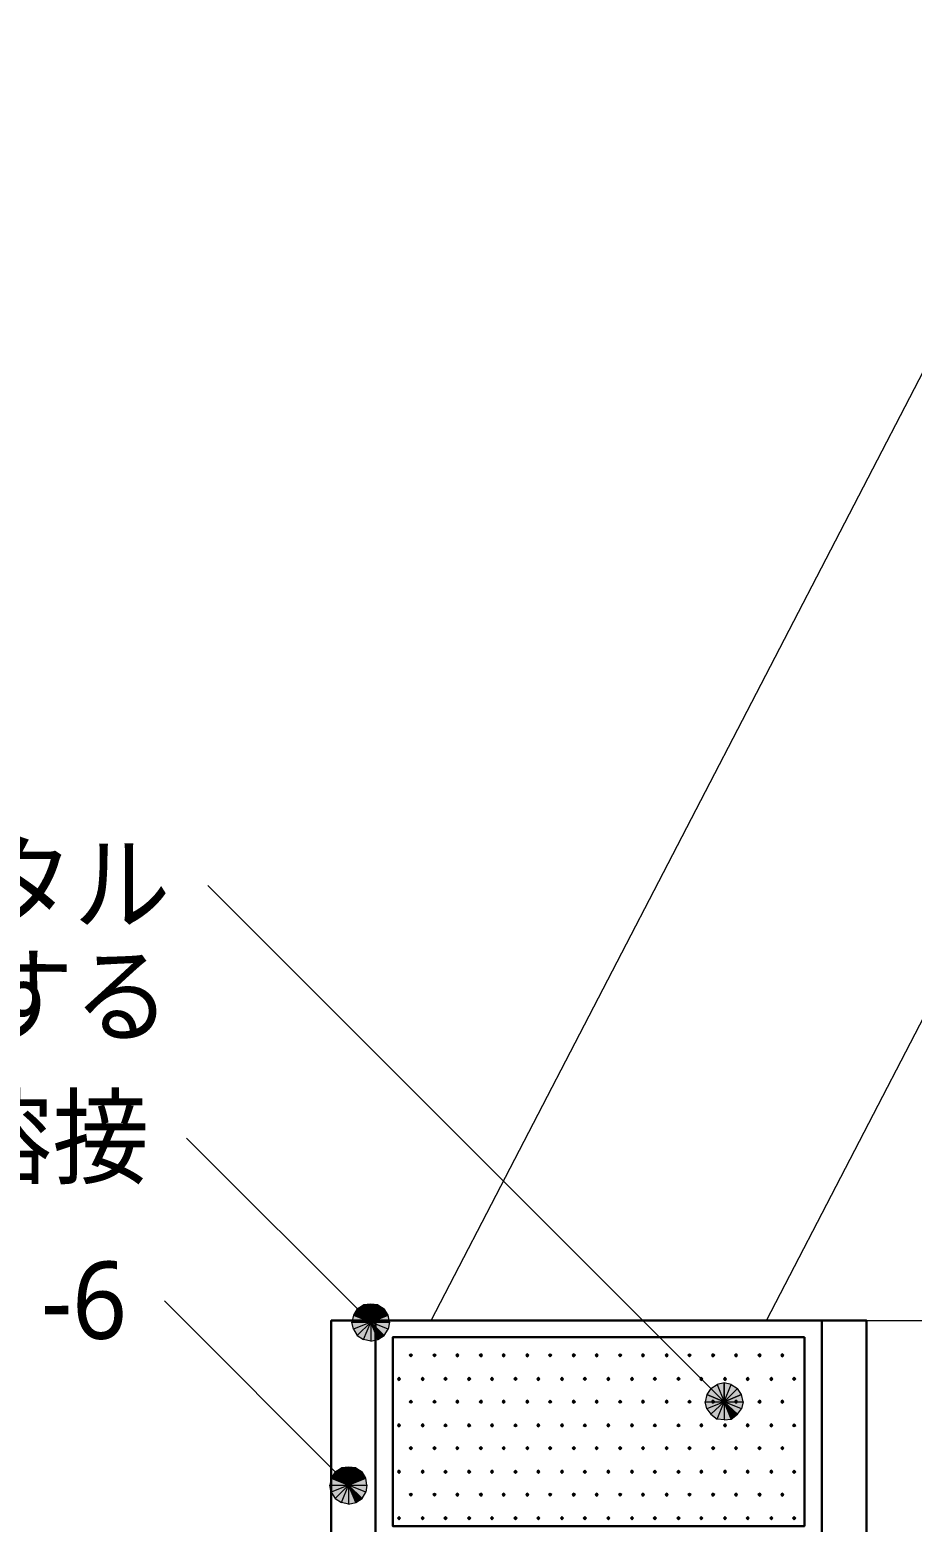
# Model space of a CAD drawing. Header units: millimetres. Extents: x 0 to 420, y 0 to 297.
# Drawn here: x 281.83 to 305.56, y 106.05 to 146.18 of the extents above; entities that cross this region are included whole.
import ezdxf
from ezdxf.enums import TextEntityAlignment as Align

# ---------------------------------------------------------------- set-up
doc = ezdxf.new("R2010")
doc.units = ezdxf.units.MM
doc.styles.add('kst32b', font='NotoSansJP-Variable.ttf')

msp = doc.modelspace()

# ---------------------------------------------------------------- hatches: boundary and pattern name
h = msp.add_hatch(color=7)
h.paths.add_polyline_path([(290.534, 111.612), (290.491, 111.421), (290.999, 111.421), (290.534, 111.612)])
h.paths.add_polyline_path([(290.491, 111.421), (290.999, 111.421), (290.534, 111.231), (290.491, 111.421)])
h.paths.add_polyline_path([(290.999, 111.421), (290.534, 111.231), (290.639, 111.062), (290.999, 111.421)])
h = msp.add_hatch(color=7)
h.paths.add_polyline_path([(290.999, 111.908), (290.809, 111.887), (290.999, 111.421), (290.999, 111.908)])
h.paths.add_polyline_path([(290.809, 111.887), (290.999, 111.421), (290.639, 111.781), (290.809, 111.887)])
h.paths.add_polyline_path([(290.999, 111.421), (290.639, 111.781), (290.534, 111.612), (290.999, 111.421)])
h = msp.add_hatch(color=7)
h.paths.add_polyline_path([(291.465, 111.612), (291.359, 111.781), (290.999, 111.421), (291.465, 111.612)])
h.paths.add_polyline_path([(291.359, 111.781), (290.999, 111.421), (291.19, 111.887), (291.359, 111.781)])
h.paths.add_polyline_path([(290.999, 111.421), (291.19, 111.887), (290.999, 111.908), (290.999, 111.421)])
h = msp.add_hatch(color=7)
h.paths.add_polyline_path([(291.359, 111.062), (291.465, 111.231), (290.999, 111.421), (291.359, 111.062)])
h.paths.add_polyline_path([(291.465, 111.231), (290.999, 111.421), (291.507, 111.421), (291.465, 111.231)])
h.paths.add_polyline_path([(290.999, 111.421), (291.507, 111.421), (291.465, 111.612), (290.999, 111.421)])
h = msp.add_hatch(color=7)
h.paths.add_polyline_path([(290.639, 111.062), (290.809, 110.956), (290.999, 111.421), (290.639, 111.062)])
h.paths.add_polyline_path([(290.809, 110.956), (290.999, 111.421), (290.999, 110.913), (290.809, 110.956)])
h.paths.add_polyline_path([(290.999, 111.421), (290.999, 110.913), (291.19, 110.956), (290.999, 111.421)])
for points in [[(291.19, 110.956), (291.359, 111.062), (290.999, 111.421), (291.19, 110.956)], [(292.079, 110.575), (292.058, 110.554), (292.037, 110.532), (292.058, 110.511), (292.079, 110.49), (292.1, 110.511), (292.121, 110.532), (292.1, 110.554), (292.079, 110.575)], [(292.714, 110.575), (292.693, 110.554), (292.671, 110.532), (292.693, 110.511), (292.714, 110.49), (292.735, 110.511), (292.756, 110.532), (292.735, 110.554), (292.714, 110.575)], [(293.328, 110.575), (293.307, 110.554), (293.285, 110.532), (293.307, 110.511), (293.328, 110.49), (293.349, 110.511), (293.37, 110.532), (293.349, 110.554), (293.328, 110.575)], [(293.963, 110.575), (293.941, 110.554), (293.92, 110.532), (293.941, 110.511), (293.963, 110.49), (293.984, 110.511), (294.005, 110.532), (293.984, 110.554), (293.963, 110.575)], [(294.577, 110.575), (294.555, 110.554), (294.534, 110.532), (294.555, 110.511), (294.577, 110.49), (294.598, 110.511), (294.619, 110.532), (294.598, 110.554), (294.577, 110.575)], [(295.212, 110.575), (295.19, 110.554), (295.169, 110.532), (295.19, 110.511), (295.212, 110.49), (295.233, 110.511), (295.254, 110.532), (295.233, 110.554), (295.212, 110.575)], [(295.825, 110.575), (295.804, 110.554), (295.783, 110.532), (295.804, 110.511), (295.825, 110.49), (295.846, 110.511), (295.868, 110.532), (295.846, 110.554), (295.825, 110.575)], [(296.46, 110.575), (296.439, 110.554), (296.418, 110.532), (296.439, 110.511), (296.46, 110.49), (296.482, 110.511), (296.503, 110.532), (296.482, 110.554), (296.46, 110.575)], [(297.074, 110.575), (297.053, 110.554), (297.032, 110.532), (297.053, 110.511), (297.074, 110.49), (297.095, 110.511), (297.116, 110.532), (297.095, 110.554), (297.074, 110.575)], [(297.709, 110.575), (297.688, 110.554), (297.667, 110.532), (297.688, 110.511), (297.709, 110.49), (297.73, 110.511), (297.752, 110.532), (297.73, 110.554), (297.709, 110.575)], [(298.323, 110.575), (298.302, 110.554), (298.281, 110.532), (298.302, 110.511), (298.323, 110.49), (298.344, 110.511), (298.365, 110.532), (298.344, 110.554), (298.323, 110.575)], [(298.958, 110.575), (298.937, 110.554), (298.916, 110.532), (298.937, 110.511), (298.958, 110.49), (298.979, 110.511), (299, 110.532), (298.979, 110.554), (298.958, 110.575)], [(299.572, 110.575), (299.551, 110.554), (299.529, 110.532), (299.551, 110.511), (299.572, 110.49), (299.593, 110.511), (299.614, 110.532), (299.593, 110.554), (299.572, 110.575)], [(300.207, 110.575), (300.186, 110.554), (300.164, 110.532), (300.186, 110.511), (300.207, 110.49), (300.228, 110.511), (300.249, 110.532), (300.228, 110.554), (300.207, 110.575)], [(300.821, 110.575), (300.8, 110.554), (300.778, 110.532), (300.8, 110.511), (300.821, 110.49), (300.842, 110.511), (300.863, 110.532), (300.842, 110.554), (300.821, 110.575)], [(301.456, 110.575), (301.435, 110.554), (301.413, 110.532), (301.435, 110.511), (301.456, 110.49), (301.477, 110.511), (301.498, 110.532), (301.477, 110.554), (301.456, 110.575)], [(302.07, 110.575), (302.048, 110.554), (302.027, 110.532), (302.048, 110.511), (302.07, 110.49), (302.091, 110.511), (302.112, 110.532), (302.091, 110.554), (302.07, 110.575)], [(291.761, 109.94), (291.74, 109.918), (291.719, 109.897), (291.74, 109.876), (291.761, 109.855), (291.782, 109.876), (291.804, 109.897), (291.782, 109.918), (291.761, 109.94)], [(292.396, 109.94), (292.375, 109.918), (292.354, 109.897), (292.375, 109.876), (292.396, 109.855), (292.418, 109.876), (292.439, 109.897), (292.418, 109.918), (292.396, 109.94)], [(293.01, 109.94), (292.989, 109.918), (292.968, 109.897), (292.989, 109.876), (293.01, 109.855), (293.031, 109.876), (293.053, 109.897), (293.031, 109.918), (293.01, 109.94)], [(293.645, 109.94), (293.624, 109.918), (293.603, 109.897), (293.624, 109.876), (293.645, 109.855), (293.666, 109.876), (293.688, 109.897), (293.666, 109.918), (293.645, 109.94)], [(294.259, 109.94), (294.238, 109.918), (294.217, 109.897), (294.238, 109.876), (294.259, 109.855), (294.28, 109.876), (294.301, 109.897), (294.28, 109.918), (294.259, 109.94)], [(294.894, 109.94), (294.873, 109.918), (294.852, 109.897), (294.873, 109.876), (294.894, 109.855), (294.915, 109.876), (294.936, 109.897), (294.915, 109.918), (294.894, 109.94)], [(295.508, 109.94), (295.487, 109.918), (295.466, 109.897), (295.487, 109.876), (295.508, 109.855), (295.529, 109.876), (295.55, 109.897), (295.529, 109.918), (295.508, 109.94)], [(296.143, 109.94), (296.122, 109.918), (296.1, 109.897), (296.122, 109.876), (296.143, 109.855), (296.164, 109.876), (296.185, 109.897), (296.164, 109.918), (296.143, 109.94)], [(296.757, 109.94), (296.736, 109.918), (296.714, 109.897), (296.736, 109.876), (296.757, 109.855), (296.778, 109.876), (296.799, 109.897), (296.778, 109.918), (296.757, 109.94)], [(297.392, 109.94), (297.371, 109.918), (297.349, 109.897), (297.371, 109.876), (297.392, 109.855), (297.413, 109.876), (297.434, 109.897), (297.413, 109.918), (297.392, 109.94)], [(298.027, 109.94), (298.005, 109.918), (297.984, 109.897), (298.005, 109.876), (298.027, 109.855), (298.048, 109.876), (298.069, 109.897), (298.048, 109.918), (298.027, 109.94)], [(298.641, 109.94), (298.619, 109.918), (298.598, 109.897), (298.619, 109.876), (298.641, 109.855), (298.662, 109.876), (298.683, 109.897), (298.662, 109.918), (298.641, 109.94)], [(299.275, 109.94), (299.254, 109.918), (299.233, 109.897), (299.254, 109.876), (299.275, 109.855), (299.297, 109.876), (299.318, 109.897), (299.297, 109.918), (299.275, 109.94)], [(299.889, 109.94), (299.868, 109.918), (299.847, 109.897), (299.868, 109.876), (299.889, 109.855), (299.911, 109.876), (299.932, 109.897), (299.911, 109.918), (299.889, 109.94)], [(300.524, 109.94), (300.503, 109.918), (300.482, 109.897), (300.503, 109.876), (300.524, 109.855), (300.546, 109.876), (300.567, 109.897), (300.546, 109.918), (300.524, 109.94)], [(301.138, 109.94), (301.117, 109.918), (301.096, 109.897), (301.117, 109.876), (301.138, 109.855), (301.159, 109.876), (301.18, 109.897), (301.159, 109.918), (301.138, 109.94)], [(301.773, 109.94), (301.752, 109.918), (301.731, 109.897), (301.752, 109.876), (301.773, 109.855), (301.794, 109.876), (301.816, 109.897), (301.794, 109.918), (301.773, 109.94)], [(302.387, 109.94), (302.366, 109.918), (302.345, 109.897), (302.366, 109.876), (302.387, 109.855), (302.408, 109.876), (302.429, 109.897), (302.408, 109.918), (302.387, 109.94)], [(292.079, 109.326), (292.058, 109.305), (292.037, 109.284), (292.058, 109.262), (292.079, 109.241), (292.1, 109.262), (292.121, 109.284), (292.1, 109.305), (292.079, 109.326)], [(292.714, 109.326), (292.693, 109.305), (292.671, 109.284), (292.693, 109.262), (292.714, 109.241), (292.735, 109.262), (292.756, 109.284), (292.735, 109.305), (292.714, 109.326)], [(293.328, 109.326), (293.307, 109.305), (293.285, 109.284), (293.307, 109.262), (293.328, 109.241), (293.349, 109.262), (293.37, 109.284), (293.349, 109.305), (293.328, 109.326)], [(293.963, 109.326), (293.941, 109.305), (293.92, 109.284), (293.941, 109.262), (293.963, 109.241), (293.984, 109.262), (294.005, 109.284), (293.984, 109.305), (293.963, 109.326)], [(294.577, 109.326), (294.555, 109.305), (294.534, 109.284), (294.555, 109.262), (294.577, 109.241), (294.598, 109.262), (294.619, 109.284), (294.598, 109.305), (294.577, 109.326)], [(295.212, 109.326), (295.19, 109.305), (295.169, 109.284), (295.19, 109.262), (295.212, 109.241), (295.233, 109.262), (295.254, 109.284), (295.233, 109.305), (295.212, 109.326)], [(295.825, 109.326), (295.804, 109.305), (295.783, 109.284), (295.804, 109.262), (295.825, 109.241), (295.846, 109.262), (295.868, 109.284), (295.846, 109.305), (295.825, 109.326)], [(296.46, 109.326), (296.439, 109.305), (296.418, 109.284), (296.439, 109.262), (296.46, 109.241), (296.482, 109.262), (296.503, 109.284), (296.482, 109.305), (296.46, 109.326)], [(297.074, 109.326), (297.053, 109.305), (297.032, 109.284), (297.053, 109.262), (297.074, 109.241), (297.095, 109.262), (297.116, 109.284), (297.095, 109.305), (297.074, 109.326)], [(297.709, 109.326), (297.688, 109.305), (297.667, 109.284), (297.688, 109.262), (297.709, 109.241), (297.73, 109.262), (297.752, 109.284), (297.73, 109.305), (297.709, 109.326)], [(298.323, 109.326), (298.302, 109.305), (298.281, 109.284), (298.302, 109.262), (298.323, 109.241), (298.344, 109.262), (298.365, 109.284), (298.344, 109.305), (298.323, 109.326)], [(298.958, 109.326), (298.937, 109.305), (298.916, 109.284), (298.937, 109.262), (298.958, 109.241), (298.979, 109.262), (299, 109.284), (298.979, 109.305), (298.958, 109.326)], [(299.572, 109.326), (299.551, 109.305), (299.529, 109.284), (299.551, 109.262), (299.572, 109.241), (299.593, 109.262), (299.614, 109.284), (299.593, 109.305), (299.572, 109.326)], [(300.207, 109.326), (300.186, 109.305), (300.164, 109.284), (300.186, 109.262), (300.207, 109.241), (300.228, 109.262), (300.249, 109.284), (300.228, 109.305), (300.207, 109.326)], [(300.694, 108.818), (300.863, 108.945), (300.503, 109.284), (300.694, 108.818)], [(300.821, 109.326), (300.8, 109.305), (300.778, 109.284), (300.8, 109.262), (300.821, 109.241), (300.842, 109.262), (300.863, 109.284), (300.842, 109.305), (300.821, 109.326)], [(301.456, 109.326), (301.435, 109.305), (301.413, 109.284), (301.435, 109.262), (301.456, 109.241), (301.477, 109.262), (301.498, 109.284), (301.477, 109.305), (301.456, 109.326)], [(302.07, 109.326), (302.048, 109.305), (302.027, 109.284), (302.048, 109.262), (302.07, 109.241), (302.091, 109.262), (302.112, 109.284), (302.091, 109.305), (302.07, 109.326)], [(291.761, 108.691), (291.74, 108.67), (291.719, 108.648), (291.74, 108.627), (291.761, 108.606), (291.782, 108.627), (291.804, 108.648), (291.782, 108.67), (291.761, 108.691)], [(292.396, 108.691), (292.375, 108.67), (292.354, 108.648), (292.375, 108.627), (292.396, 108.606), (292.418, 108.627), (292.439, 108.648), (292.418, 108.67), (292.396, 108.691)], [(293.01, 108.691), (292.989, 108.67), (292.968, 108.648), (292.989, 108.627), (293.01, 108.606), (293.031, 108.627), (293.053, 108.648), (293.031, 108.67), (293.01, 108.691)], [(293.645, 108.691), (293.624, 108.67), (293.603, 108.648), (293.624, 108.627), (293.645, 108.606), (293.666, 108.627), (293.688, 108.648), (293.666, 108.67), (293.645, 108.691)], [(294.259, 108.691), (294.238, 108.67), (294.217, 108.648), (294.238, 108.627), (294.259, 108.606), (294.28, 108.627), (294.301, 108.648), (294.28, 108.67), (294.259, 108.691)], [(294.894, 108.691), (294.873, 108.67), (294.852, 108.648), (294.873, 108.627), (294.894, 108.606), (294.915, 108.627), (294.936, 108.648), (294.915, 108.67), (294.894, 108.691)], [(295.508, 108.691), (295.487, 108.67), (295.466, 108.648), (295.487, 108.627), (295.508, 108.606), (295.529, 108.627), (295.55, 108.648), (295.529, 108.67), (295.508, 108.691)], [(296.143, 108.691), (296.122, 108.67), (296.1, 108.648), (296.122, 108.627), (296.143, 108.606), (296.164, 108.627), (296.185, 108.648), (296.164, 108.67), (296.143, 108.691)], [(296.757, 108.691), (296.736, 108.67), (296.714, 108.648), (296.736, 108.627), (296.757, 108.606), (296.778, 108.627), (296.799, 108.648), (296.778, 108.67), (296.757, 108.691)], [(297.392, 108.691), (297.371, 108.67), (297.349, 108.648), (297.371, 108.627), (297.392, 108.606), (297.413, 108.627), (297.434, 108.648), (297.413, 108.67), (297.392, 108.691)], [(298.027, 108.691), (298.005, 108.67), (297.984, 108.648), (298.005, 108.627), (298.027, 108.606), (298.048, 108.627), (298.069, 108.648), (298.048, 108.67), (298.027, 108.691)], [(298.641, 108.691), (298.619, 108.67), (298.598, 108.648), (298.619, 108.627), (298.641, 108.606), (298.662, 108.627), (298.683, 108.648), (298.662, 108.67), (298.641, 108.691)], [(299.275, 108.691), (299.254, 108.67), (299.233, 108.648), (299.254, 108.627), (299.275, 108.606), (299.297, 108.627), (299.318, 108.648), (299.297, 108.67), (299.275, 108.691)], [(299.889, 108.691), (299.868, 108.67), (299.847, 108.648), (299.868, 108.627), (299.889, 108.606), (299.911, 108.627), (299.932, 108.648), (299.911, 108.67), (299.889, 108.691)], [(300.524, 108.691), (300.503, 108.67), (300.482, 108.648), (300.503, 108.627), (300.524, 108.606), (300.546, 108.627), (300.567, 108.648), (300.546, 108.67), (300.524, 108.691)], [(301.138, 108.691), (301.117, 108.67), (301.096, 108.648), (301.117, 108.627), (301.138, 108.606), (301.159, 108.627), (301.18, 108.648), (301.159, 108.67), (301.138, 108.691)], [(301.773, 108.691), (301.752, 108.67), (301.731, 108.648), (301.752, 108.627), (301.773, 108.606), (301.794, 108.627), (301.816, 108.648), (301.794, 108.67), (301.773, 108.691)], [(302.387, 108.691), (302.366, 108.67), (302.345, 108.648), (302.366, 108.627), (302.387, 108.606), (302.408, 108.627), (302.429, 108.648), (302.408, 108.67), (302.387, 108.691)], [(292.079, 108.077), (292.058, 108.056), (292.037, 108.035), (292.058, 108.013), (292.079, 107.992), (292.1, 108.013), (292.121, 108.035), (292.1, 108.056), (292.079, 108.077)], [(292.714, 108.077), (292.693, 108.056), (292.671, 108.035), (292.693, 108.013), (292.714, 107.992), (292.735, 108.013), (292.756, 108.035), (292.735, 108.056), (292.714, 108.077)], [(293.328, 108.077), (293.307, 108.056), (293.285, 108.035), (293.307, 108.013), (293.328, 107.992), (293.349, 108.013), (293.37, 108.035), (293.349, 108.056), (293.328, 108.077)], [(293.963, 108.077), (293.941, 108.056), (293.92, 108.035), (293.941, 108.013), (293.963, 107.992), (293.984, 108.013), (294.005, 108.035), (293.984, 108.056), (293.963, 108.077)], [(294.577, 108.077), (294.555, 108.056), (294.534, 108.035), (294.555, 108.013), (294.577, 107.992), (294.598, 108.013), (294.619, 108.035), (294.598, 108.056), (294.577, 108.077)], [(295.212, 108.077), (295.19, 108.056), (295.169, 108.035), (295.19, 108.013), (295.212, 107.992), (295.233, 108.013), (295.254, 108.035), (295.233, 108.056), (295.212, 108.077)], [(295.825, 108.077), (295.804, 108.056), (295.783, 108.035), (295.804, 108.013), (295.825, 107.992), (295.846, 108.013), (295.868, 108.035), (295.846, 108.056), (295.825, 108.077)], [(296.46, 108.077), (296.439, 108.056), (296.418, 108.035), (296.439, 108.013), (296.46, 107.992), (296.482, 108.013), (296.503, 108.035), (296.482, 108.056), (296.46, 108.077)], [(297.074, 108.077), (297.053, 108.056), (297.032, 108.035), (297.053, 108.013), (297.074, 107.992), (297.095, 108.013), (297.116, 108.035), (297.095, 108.056), (297.074, 108.077)], [(297.709, 108.077), (297.688, 108.056), (297.667, 108.035), (297.688, 108.013), (297.709, 107.992), (297.73, 108.013), (297.752, 108.035), (297.73, 108.056), (297.709, 108.077)], [(298.323, 108.077), (298.302, 108.056), (298.281, 108.035), (298.302, 108.013), (298.323, 107.992), (298.344, 108.013), (298.365, 108.035), (298.344, 108.056), (298.323, 108.077)], [(298.958, 108.077), (298.937, 108.056), (298.916, 108.035), (298.937, 108.013), (298.958, 107.992), (298.979, 108.013), (299, 108.035), (298.979, 108.056), (298.958, 108.077)], [(299.572, 108.077), (299.551, 108.056), (299.529, 108.035), (299.551, 108.013), (299.572, 107.992), (299.593, 108.013), (299.614, 108.035), (299.593, 108.056), (299.572, 108.077)], [(300.207, 108.077), (300.186, 108.056), (300.164, 108.035), (300.186, 108.013), (300.207, 107.992), (300.228, 108.013), (300.249, 108.035), (300.228, 108.056), (300.207, 108.077)], [(300.821, 108.077), (300.8, 108.056), (300.778, 108.035), (300.8, 108.013), (300.821, 107.992), (300.842, 108.013), (300.863, 108.035), (300.842, 108.056), (300.821, 108.077)], [(301.456, 108.077), (301.435, 108.056), (301.413, 108.035), (301.435, 108.013), (301.456, 107.992), (301.477, 108.013), (301.498, 108.035), (301.477, 108.056), (301.456, 108.077)], [(302.07, 108.077), (302.048, 108.056), (302.027, 108.035), (302.048, 108.013), (302.07, 107.992), (302.091, 108.013), (302.112, 108.035), (302.091, 108.056), (302.07, 108.077)], [(291.761, 107.442), (291.74, 107.421), (291.719, 107.4), (291.74, 107.379), (291.761, 107.357), (291.782, 107.379), (291.804, 107.4), (291.782, 107.421), (291.761, 107.442)], [(292.396, 107.442), (292.375, 107.421), (292.354, 107.4), (292.375, 107.379), (292.396, 107.357), (292.418, 107.379), (292.439, 107.4), (292.418, 107.421), (292.396, 107.442)], [(293.01, 107.442), (292.989, 107.421), (292.968, 107.4), (292.989, 107.379), (293.01, 107.357), (293.031, 107.379), (293.053, 107.4), (293.031, 107.421), (293.01, 107.442)], [(293.645, 107.442), (293.624, 107.421), (293.603, 107.4), (293.624, 107.379), (293.645, 107.357), (293.666, 107.379), (293.688, 107.4), (293.666, 107.421), (293.645, 107.442)], [(294.259, 107.442), (294.238, 107.421), (294.217, 107.4), (294.238, 107.379), (294.259, 107.357), (294.28, 107.379), (294.301, 107.4), (294.28, 107.421), (294.259, 107.442)], [(294.894, 107.442), (294.873, 107.421), (294.852, 107.4), (294.873, 107.379), (294.894, 107.357), (294.915, 107.379), (294.936, 107.4), (294.915, 107.421), (294.894, 107.442)], [(295.508, 107.442), (295.487, 107.421), (295.466, 107.4), (295.487, 107.379), (295.508, 107.357), (295.529, 107.379), (295.55, 107.4), (295.529, 107.421), (295.508, 107.442)], [(296.143, 107.442), (296.122, 107.421), (296.1, 107.4), (296.122, 107.379), (296.143, 107.357), (296.164, 107.379), (296.185, 107.4), (296.164, 107.421), (296.143, 107.442)], [(296.757, 107.442), (296.736, 107.421), (296.714, 107.4), (296.736, 107.379), (296.757, 107.357), (296.778, 107.379), (296.799, 107.4), (296.778, 107.421), (296.757, 107.442)], [(297.392, 107.442), (297.371, 107.421), (297.349, 107.4), (297.371, 107.379), (297.392, 107.357), (297.413, 107.379), (297.434, 107.4), (297.413, 107.421), (297.392, 107.442)], [(298.027, 107.442), (298.005, 107.421), (297.984, 107.4), (298.005, 107.379), (298.027, 107.357), (298.048, 107.379), (298.069, 107.4), (298.048, 107.421), (298.027, 107.442)], [(298.641, 107.442), (298.619, 107.421), (298.598, 107.4), (298.619, 107.379), (298.641, 107.357), (298.662, 107.379), (298.683, 107.4), (298.662, 107.421), (298.641, 107.442)], [(299.275, 107.442), (299.254, 107.421), (299.233, 107.4), (299.254, 107.379), (299.275, 107.357), (299.297, 107.379), (299.318, 107.4), (299.297, 107.421), (299.275, 107.442)], [(299.889, 107.442), (299.868, 107.421), (299.847, 107.4), (299.868, 107.379), (299.889, 107.357), (299.911, 107.379), (299.932, 107.4), (299.911, 107.421), (299.889, 107.442)], [(300.524, 107.442), (300.503, 107.421), (300.482, 107.4), (300.503, 107.379), (300.524, 107.357), (300.546, 107.379), (300.567, 107.4), (300.546, 107.421), (300.524, 107.442)], [(301.138, 107.442), (301.117, 107.421), (301.096, 107.4), (301.117, 107.379), (301.138, 107.357), (301.159, 107.379), (301.18, 107.4), (301.159, 107.421), (301.138, 107.442)], [(301.773, 107.442), (301.752, 107.421), (301.731, 107.4), (301.752, 107.379), (301.773, 107.357), (301.794, 107.379), (301.816, 107.4), (301.794, 107.421), (301.773, 107.442)], [(302.387, 107.442), (302.366, 107.421), (302.345, 107.4), (302.366, 107.379), (302.387, 107.357), (302.408, 107.379), (302.429, 107.4), (302.408, 107.421), (302.387, 107.442)], [(290.597, 106.574), (290.766, 106.68), (290.407, 107.04), (290.597, 106.574)], [(292.079, 106.828), (292.058, 106.807), (292.037, 106.786), (292.058, 106.765), (292.079, 106.743), (292.1, 106.765), (292.121, 106.786), (292.1, 106.807), (292.079, 106.828)], [(292.714, 106.828), (292.693, 106.807), (292.671, 106.786), (292.693, 106.765), (292.714, 106.743), (292.735, 106.765), (292.756, 106.786), (292.735, 106.807), (292.714, 106.828)], [(293.328, 106.828), (293.307, 106.807), (293.285, 106.786), (293.307, 106.765), (293.328, 106.743), (293.349, 106.765), (293.37, 106.786), (293.349, 106.807), (293.328, 106.828)], [(293.963, 106.828), (293.941, 106.807), (293.92, 106.786), (293.941, 106.765), (293.963, 106.743), (293.984, 106.765), (294.005, 106.786), (293.984, 106.807), (293.963, 106.828)], [(294.577, 106.828), (294.555, 106.807), (294.534, 106.786), (294.555, 106.765), (294.577, 106.743), (294.598, 106.765), (294.619, 106.786), (294.598, 106.807), (294.577, 106.828)], [(295.212, 106.828), (295.19, 106.807), (295.169, 106.786), (295.19, 106.765), (295.212, 106.743), (295.233, 106.765), (295.254, 106.786), (295.233, 106.807), (295.212, 106.828)], [(295.825, 106.828), (295.804, 106.807), (295.783, 106.786), (295.804, 106.765), (295.825, 106.743), (295.846, 106.765), (295.868, 106.786), (295.846, 106.807), (295.825, 106.828)], [(296.46, 106.828), (296.439, 106.807), (296.418, 106.786), (296.439, 106.765), (296.46, 106.743), (296.482, 106.765), (296.503, 106.786), (296.482, 106.807), (296.46, 106.828)], [(297.074, 106.828), (297.053, 106.807), (297.032, 106.786), (297.053, 106.765), (297.074, 106.743), (297.095, 106.765), (297.116, 106.786), (297.095, 106.807), (297.074, 106.828)], [(297.709, 106.828), (297.688, 106.807), (297.667, 106.786), (297.688, 106.765), (297.709, 106.743), (297.73, 106.765), (297.752, 106.786), (297.73, 106.807), (297.709, 106.828)], [(298.323, 106.828), (298.302, 106.807), (298.281, 106.786), (298.302, 106.765), (298.323, 106.743), (298.344, 106.765), (298.365, 106.786), (298.344, 106.807), (298.323, 106.828)], [(298.958, 106.828), (298.937, 106.807), (298.916, 106.786), (298.937, 106.765), (298.958, 106.743), (298.979, 106.765), (299, 106.786), (298.979, 106.807), (298.958, 106.828)], [(299.572, 106.828), (299.551, 106.807), (299.529, 106.786), (299.551, 106.765), (299.572, 106.743), (299.593, 106.765), (299.614, 106.786), (299.593, 106.807), (299.572, 106.828)], [(300.207, 106.828), (300.186, 106.807), (300.164, 106.786), (300.186, 106.765), (300.207, 106.743), (300.228, 106.765), (300.249, 106.786), (300.228, 106.807), (300.207, 106.828)], [(300.821, 106.828), (300.8, 106.807), (300.778, 106.786), (300.8, 106.765), (300.821, 106.743), (300.842, 106.765), (300.863, 106.786), (300.842, 106.807), (300.821, 106.828)], [(301.456, 106.828), (301.435, 106.807), (301.413, 106.786), (301.435, 106.765), (301.456, 106.743), (301.477, 106.765), (301.498, 106.786), (301.477, 106.807), (301.456, 106.828)], [(302.07, 106.828), (302.048, 106.807), (302.027, 106.786), (302.048, 106.765), (302.07, 106.743), (302.091, 106.765), (302.112, 106.786), (302.091, 106.807), (302.07, 106.828)], [(291.761, 106.193), (291.74, 106.172), (291.719, 106.151), (291.74, 106.13), (291.761, 106.109), (291.782, 106.13), (291.804, 106.151), (291.782, 106.172), (291.761, 106.193)], [(292.396, 106.193), (292.375, 106.172), (292.354, 106.151), (292.375, 106.13), (292.396, 106.109), (292.418, 106.13), (292.439, 106.151), (292.418, 106.172), (292.396, 106.193)], [(293.01, 106.193), (292.989, 106.172), (292.968, 106.151), (292.989, 106.13), (293.01, 106.109), (293.031, 106.13), (293.053, 106.151), (293.031, 106.172), (293.01, 106.193)], [(293.645, 106.193), (293.624, 106.172), (293.603, 106.151), (293.624, 106.13), (293.645, 106.109), (293.666, 106.13), (293.688, 106.151), (293.666, 106.172), (293.645, 106.193)], [(294.259, 106.193), (294.238, 106.172), (294.217, 106.151), (294.238, 106.13), (294.259, 106.109), (294.28, 106.13), (294.301, 106.151), (294.28, 106.172), (294.259, 106.193)], [(294.894, 106.193), (294.873, 106.172), (294.852, 106.151), (294.873, 106.13), (294.894, 106.109), (294.915, 106.13), (294.936, 106.151), (294.915, 106.172), (294.894, 106.193)], [(295.508, 106.193), (295.487, 106.172), (295.466, 106.151), (295.487, 106.13), (295.508, 106.109), (295.529, 106.13), (295.55, 106.151), (295.529, 106.172), (295.508, 106.193)], [(296.143, 106.193), (296.122, 106.172), (296.1, 106.151), (296.122, 106.13), (296.143, 106.109), (296.164, 106.13), (296.185, 106.151), (296.164, 106.172), (296.143, 106.193)], [(296.757, 106.193), (296.736, 106.172), (296.714, 106.151), (296.736, 106.13), (296.757, 106.109), (296.778, 106.13), (296.799, 106.151), (296.778, 106.172), (296.757, 106.193)], [(297.392, 106.193), (297.371, 106.172), (297.349, 106.151), (297.371, 106.13), (297.392, 106.109), (297.413, 106.13), (297.434, 106.151), (297.413, 106.172), (297.392, 106.193)], [(298.027, 106.193), (298.005, 106.172), (297.984, 106.151), (298.005, 106.13), (298.027, 106.109), (298.048, 106.13), (298.069, 106.151), (298.048, 106.172), (298.027, 106.193)], [(298.641, 106.193), (298.619, 106.172), (298.598, 106.151), (298.619, 106.13), (298.641, 106.109), (298.662, 106.13), (298.683, 106.151), (298.662, 106.172), (298.641, 106.193)], [(299.275, 106.193), (299.254, 106.172), (299.233, 106.151), (299.254, 106.13), (299.275, 106.109), (299.297, 106.13), (299.318, 106.151), (299.297, 106.172), (299.275, 106.193)], [(299.889, 106.193), (299.868, 106.172), (299.847, 106.151), (299.868, 106.13), (299.889, 106.109), (299.911, 106.13), (299.932, 106.151), (299.911, 106.172), (299.889, 106.193)], [(300.524, 106.193), (300.503, 106.172), (300.482, 106.151), (300.503, 106.13), (300.524, 106.109), (300.546, 106.13), (300.567, 106.151), (300.546, 106.172), (300.524, 106.193)], [(301.138, 106.193), (301.117, 106.172), (301.096, 106.151), (301.117, 106.13), (301.138, 106.109), (301.159, 106.13), (301.18, 106.151), (301.159, 106.172), (301.138, 106.193)], [(301.773, 106.193), (301.752, 106.172), (301.731, 106.151), (301.752, 106.13), (301.773, 106.109), (301.794, 106.13), (301.816, 106.151), (301.794, 106.172), (301.773, 106.193)], [(302.387, 106.193), (302.366, 106.172), (302.345, 106.151), (302.366, 106.13), (302.387, 106.109), (302.408, 106.13), (302.429, 106.151), (302.408, 106.172), (302.387, 106.193)]]:
    msp.add_hatch(color=7).paths.add_polyline_path(points)
h = msp.add_hatch(color=7)
h.paths.add_polyline_path([(300.503, 109.791), (300.313, 109.749), (300.503, 109.284), (300.503, 109.791)])
h.paths.add_polyline_path([(300.313, 109.749), (300.503, 109.284), (300.143, 109.643), (300.313, 109.749)])
h.paths.add_polyline_path([(300.503, 109.284), (300.143, 109.643), (300.037, 109.474), (300.503, 109.284)])
h = msp.add_hatch(color=7)
h.paths.add_polyline_path([(300.969, 109.474), (300.863, 109.643), (300.503, 109.284), (300.969, 109.474)])
h.paths.add_polyline_path([(300.863, 109.643), (300.503, 109.284), (300.694, 109.749), (300.863, 109.643)])
h.paths.add_polyline_path([(300.503, 109.284), (300.694, 109.749), (300.503, 109.791), (300.503, 109.284)])
h = msp.add_hatch(color=7)
h.paths.add_polyline_path([(300.037, 109.474), (299.995, 109.284), (300.503, 109.284), (300.037, 109.474)])
h.paths.add_polyline_path([(299.995, 109.284), (300.503, 109.284), (300.037, 109.093), (299.995, 109.284)])
h.paths.add_polyline_path([(300.503, 109.284), (300.037, 109.093), (300.143, 108.945), (300.503, 109.284)])
h = msp.add_hatch(color=7)
h.paths.add_polyline_path([(300.143, 108.945), (300.313, 108.818), (300.503, 109.284), (300.143, 108.945)])
h.paths.add_polyline_path([(300.313, 108.818), (300.503, 109.284), (300.503, 108.797), (300.313, 108.818)])
h.paths.add_polyline_path([(300.503, 109.284), (300.503, 108.797), (300.694, 108.818), (300.503, 109.284)])
h = msp.add_hatch(color=7)
h.paths.add_polyline_path([(300.863, 108.945), (300.969, 109.093), (300.503, 109.284), (300.863, 108.945)])
h.paths.add_polyline_path([(300.969, 109.093), (300.503, 109.284), (301.011, 109.284), (300.969, 109.093)])
h.paths.add_polyline_path([(300.503, 109.284), (301.011, 109.284), (300.969, 109.474), (300.503, 109.284)])
h = msp.add_hatch(color=7)
h.paths.add_polyline_path([(289.941, 107.23), (289.899, 107.04), (290.407, 107.04), (289.941, 107.23)])
h.paths.add_polyline_path([(289.899, 107.04), (290.407, 107.04), (289.941, 106.849), (289.899, 107.04)])
h.paths.add_polyline_path([(290.407, 107.04), (289.941, 106.849), (290.047, 106.68), (290.407, 107.04)])
h = msp.add_hatch(color=7)
h.paths.add_polyline_path([(290.407, 107.527), (290.216, 107.505), (290.407, 107.04), (290.407, 107.527)])
h.paths.add_polyline_path([(290.216, 107.505), (290.407, 107.04), (290.047, 107.4), (290.216, 107.505)])
h.paths.add_polyline_path([(290.407, 107.04), (290.047, 107.4), (289.941, 107.23), (290.407, 107.04)])
h = msp.add_hatch(color=7)
h.paths.add_polyline_path([(290.872, 107.23), (290.766, 107.4), (290.407, 107.04), (290.872, 107.23)])
h.paths.add_polyline_path([(290.766, 107.4), (290.407, 107.04), (290.597, 107.505), (290.766, 107.4)])
h.paths.add_polyline_path([(290.407, 107.04), (290.597, 107.505), (290.407, 107.527), (290.407, 107.04)])
h = msp.add_hatch(color=7)
h.paths.add_polyline_path([(290.766, 106.68), (290.872, 106.849), (290.407, 107.04), (290.766, 106.68)])
h.paths.add_polyline_path([(290.872, 106.849), (290.407, 107.04), (290.894, 107.04), (290.872, 106.849)])
h.paths.add_polyline_path([(290.407, 107.04), (290.894, 107.04), (290.872, 107.23), (290.407, 107.04)])
h = msp.add_hatch(color=7)
h.paths.add_polyline_path([(290.047, 106.68), (290.216, 106.574), (290.407, 107.04), (290.047, 106.68)])
h.paths.add_polyline_path([(290.216, 106.574), (290.407, 107.04), (290.407, 106.532), (290.216, 106.574)])
h.paths.add_polyline_path([(290.407, 107.04), (290.407, 106.532), (290.597, 106.574), (290.407, 107.04)])

# ---------------------------------------------------------------- linework, layer by layer
at = {"lineweight": 13}
for points in [[(292.629, 111.464), (310.621, 146.177)], [(301.646, 111.464), (319.638, 146.177)], [(300.503, 109.284), (286.618, 123.169)], [(290.999, 111.421), (286.046, 116.374)], [(290.407, 107.04), (285.454, 111.993)], [(304.334, 111.464), (326.496, 111.464)]]:
    msp.add_lwpolyline(points, dxfattribs=at)
at = {"lineweight": 0}
for points in [[(290.534, 111.612), (290.491, 111.421), (290.999, 111.421)], [(290.999, 111.421), (290.639, 111.781), (290.534, 111.612)], [(290.809, 111.887), (290.999, 111.421), (290.639, 111.781)], [(290.999, 111.908), (290.809, 111.887), (290.999, 111.421)], [(290.999, 111.421), (291.19, 111.887), (290.999, 111.908)], [(291.359, 111.781), (290.999, 111.421), (291.19, 111.887)], [(291.465, 111.612), (291.359, 111.781), (290.999, 111.421)], [(290.999, 111.421), (291.507, 111.421), (291.465, 111.612)], [(290.491, 111.421), (290.999, 111.421), (290.534, 111.231)], [(290.999, 111.421), (290.534, 111.231), (290.639, 111.062)], [(290.639, 111.062), (290.809, 110.956), (290.999, 111.421)], [(290.809, 110.956), (290.999, 111.421), (290.999, 110.913)], [(291.359, 111.062), (291.465, 111.231), (290.999, 111.421)], [(291.465, 111.231), (290.999, 111.421), (291.507, 111.421)], [(290.999, 111.421), (290.999, 110.913), (291.19, 110.956)], [(291.19, 110.956), (291.359, 111.062), (290.999, 111.421)], [(292.079, 110.575), (292.058, 110.554), (292.037, 110.532), (292.058, 110.511), (292.079, 110.49), (292.1, 110.511), (292.121, 110.532), (292.1, 110.554)], [(292.714, 110.575), (292.693, 110.554), (292.671, 110.532), (292.693, 110.511), (292.714, 110.49), (292.735, 110.511), (292.756, 110.532), (292.735, 110.554)], [(293.328, 110.575), (293.307, 110.554), (293.285, 110.532), (293.307, 110.511), (293.328, 110.49), (293.349, 110.511), (293.37, 110.532), (293.349, 110.554)], [(293.963, 110.575), (293.941, 110.554), (293.92, 110.532), (293.941, 110.511), (293.963, 110.49), (293.984, 110.511), (294.005, 110.532), (293.984, 110.554)], [(294.577, 110.575), (294.555, 110.554), (294.534, 110.532), (294.555, 110.511), (294.577, 110.49), (294.598, 110.511), (294.619, 110.532), (294.598, 110.554)], [(295.212, 110.575), (295.19, 110.554), (295.169, 110.532), (295.19, 110.511), (295.212, 110.49), (295.233, 110.511), (295.254, 110.532), (295.233, 110.554)], [(295.825, 110.575), (295.804, 110.554), (295.783, 110.532), (295.804, 110.511), (295.825, 110.49), (295.846, 110.511), (295.868, 110.532), (295.846, 110.554)], [(296.46, 110.575), (296.439, 110.554), (296.418, 110.532), (296.439, 110.511), (296.46, 110.49), (296.482, 110.511), (296.503, 110.532), (296.482, 110.554)], [(297.074, 110.575), (297.053, 110.554), (297.032, 110.532), (297.053, 110.511), (297.074, 110.49), (297.095, 110.511), (297.116, 110.532), (297.095, 110.554)], [(297.709, 110.575), (297.688, 110.554), (297.667, 110.532), (297.688, 110.511), (297.709, 110.49), (297.73, 110.511), (297.752, 110.532), (297.73, 110.554)], [(298.323, 110.575), (298.302, 110.554), (298.281, 110.532), (298.302, 110.511), (298.323, 110.49), (298.344, 110.511), (298.365, 110.532), (298.344, 110.554)], [(298.958, 110.575), (298.937, 110.554), (298.916, 110.532), (298.937, 110.511), (298.958, 110.49), (298.979, 110.511), (299, 110.532), (298.979, 110.554)], [(299.572, 110.575), (299.551, 110.554), (299.529, 110.532), (299.551, 110.511), (299.572, 110.49), (299.593, 110.511), (299.614, 110.532), (299.593, 110.554)], [(300.207, 110.575), (300.186, 110.554), (300.164, 110.532), (300.186, 110.511), (300.207, 110.49), (300.228, 110.511), (300.249, 110.532), (300.228, 110.554)], [(300.821, 110.575), (300.8, 110.554), (300.778, 110.532), (300.8, 110.511), (300.821, 110.49), (300.842, 110.511), (300.863, 110.532), (300.842, 110.554)], [(301.456, 110.575), (301.435, 110.554), (301.413, 110.532), (301.435, 110.511), (301.456, 110.49), (301.477, 110.511), (301.498, 110.532), (301.477, 110.554)], [(302.07, 110.575), (302.048, 110.554), (302.027, 110.532), (302.048, 110.511), (302.07, 110.49), (302.091, 110.511), (302.112, 110.532), (302.091, 110.554)], [(291.761, 109.94), (291.74, 109.918), (291.719, 109.897), (291.74, 109.876), (291.761, 109.855), (291.782, 109.876), (291.804, 109.897), (291.782, 109.918)], [(292.396, 109.94), (292.375, 109.918), (292.354, 109.897), (292.375, 109.876), (292.396, 109.855), (292.418, 109.876), (292.439, 109.897), (292.418, 109.918)], [(293.01, 109.94), (292.989, 109.918), (292.968, 109.897), (292.989, 109.876), (293.01, 109.855), (293.031, 109.876), (293.053, 109.897), (293.031, 109.918)], [(293.645, 109.94), (293.624, 109.918), (293.603, 109.897), (293.624, 109.876), (293.645, 109.855), (293.666, 109.876), (293.688, 109.897), (293.666, 109.918)], [(294.259, 109.94), (294.238, 109.918), (294.217, 109.897), (294.238, 109.876), (294.259, 109.855), (294.28, 109.876), (294.301, 109.897), (294.28, 109.918)], [(294.894, 109.94), (294.873, 109.918), (294.852, 109.897), (294.873, 109.876), (294.894, 109.855), (294.915, 109.876), (294.936, 109.897), (294.915, 109.918)], [(295.508, 109.94), (295.487, 109.918), (295.466, 109.897), (295.487, 109.876), (295.508, 109.855), (295.529, 109.876), (295.55, 109.897), (295.529, 109.918)], [(296.143, 109.94), (296.122, 109.918), (296.1, 109.897), (296.122, 109.876), (296.143, 109.855), (296.164, 109.876), (296.185, 109.897), (296.164, 109.918)], [(296.757, 109.94), (296.736, 109.918), (296.714, 109.897), (296.736, 109.876), (296.757, 109.855), (296.778, 109.876), (296.799, 109.897), (296.778, 109.918)], [(297.392, 109.94), (297.371, 109.918), (297.349, 109.897), (297.371, 109.876), (297.392, 109.855), (297.413, 109.876), (297.434, 109.897), (297.413, 109.918)], [(298.027, 109.94), (298.005, 109.918), (297.984, 109.897), (298.005, 109.876), (298.027, 109.855), (298.048, 109.876), (298.069, 109.897), (298.048, 109.918)], [(298.641, 109.94), (298.619, 109.918), (298.598, 109.897), (298.619, 109.876), (298.641, 109.855), (298.662, 109.876), (298.683, 109.897), (298.662, 109.918)], [(299.275, 109.94), (299.254, 109.918), (299.233, 109.897), (299.254, 109.876), (299.275, 109.855), (299.297, 109.876), (299.318, 109.897), (299.297, 109.918)], [(299.889, 109.94), (299.868, 109.918), (299.847, 109.897), (299.868, 109.876), (299.889, 109.855), (299.911, 109.876), (299.932, 109.897), (299.911, 109.918)], [(300.503, 109.284), (300.143, 109.643), (300.037, 109.474)], [(300.313, 109.749), (300.503, 109.284), (300.143, 109.643)], [(300.503, 109.791), (300.313, 109.749), (300.503, 109.284)], [(300.524, 109.94), (300.503, 109.918), (300.482, 109.897), (300.503, 109.876), (300.524, 109.855), (300.546, 109.876), (300.567, 109.897), (300.546, 109.918)], [(300.503, 109.284), (300.694, 109.749), (300.503, 109.791)], [(300.863, 109.643), (300.503, 109.284), (300.694, 109.749)], [(300.969, 109.474), (300.863, 109.643), (300.503, 109.284)], [(301.138, 109.94), (301.117, 109.918), (301.096, 109.897), (301.117, 109.876), (301.138, 109.855), (301.159, 109.876), (301.18, 109.897), (301.159, 109.918)], [(301.773, 109.94), (301.752, 109.918), (301.731, 109.897), (301.752, 109.876), (301.773, 109.855), (301.794, 109.876), (301.816, 109.897), (301.794, 109.918)], [(302.387, 109.94), (302.366, 109.918), (302.345, 109.897), (302.366, 109.876), (302.387, 109.855), (302.408, 109.876), (302.429, 109.897), (302.408, 109.918)], [(292.079, 109.326), (292.058, 109.305), (292.037, 109.284), (292.058, 109.262), (292.079, 109.241), (292.1, 109.262), (292.121, 109.284), (292.1, 109.305)], [(292.714, 109.326), (292.693, 109.305), (292.671, 109.284), (292.693, 109.262), (292.714, 109.241), (292.735, 109.262), (292.756, 109.284), (292.735, 109.305)], [(293.328, 109.326), (293.307, 109.305), (293.285, 109.284), (293.307, 109.262), (293.328, 109.241), (293.349, 109.262), (293.37, 109.284), (293.349, 109.305)], [(293.963, 109.326), (293.941, 109.305), (293.92, 109.284), (293.941, 109.262), (293.963, 109.241), (293.984, 109.262), (294.005, 109.284), (293.984, 109.305)], [(294.577, 109.326), (294.555, 109.305), (294.534, 109.284), (294.555, 109.262), (294.577, 109.241), (294.598, 109.262), (294.619, 109.284), (294.598, 109.305)], [(295.212, 109.326), (295.19, 109.305), (295.169, 109.284), (295.19, 109.262), (295.212, 109.241), (295.233, 109.262), (295.254, 109.284), (295.233, 109.305)], [(295.825, 109.326), (295.804, 109.305), (295.783, 109.284), (295.804, 109.262), (295.825, 109.241), (295.846, 109.262), (295.868, 109.284), (295.846, 109.305)], [(296.46, 109.326), (296.439, 109.305), (296.418, 109.284), (296.439, 109.262), (296.46, 109.241), (296.482, 109.262), (296.503, 109.284), (296.482, 109.305)], [(297.074, 109.326), (297.053, 109.305), (297.032, 109.284), (297.053, 109.262), (297.074, 109.241), (297.095, 109.262), (297.116, 109.284), (297.095, 109.305)], [(297.709, 109.326), (297.688, 109.305), (297.667, 109.284), (297.688, 109.262), (297.709, 109.241), (297.73, 109.262), (297.752, 109.284), (297.73, 109.305)], [(298.323, 109.326), (298.302, 109.305), (298.281, 109.284), (298.302, 109.262), (298.323, 109.241), (298.344, 109.262), (298.365, 109.284), (298.344, 109.305)], [(298.958, 109.326), (298.937, 109.305), (298.916, 109.284), (298.937, 109.262), (298.958, 109.241), (298.979, 109.262), (299, 109.284), (298.979, 109.305)], [(299.572, 109.326), (299.551, 109.305), (299.529, 109.284), (299.551, 109.262), (299.572, 109.241), (299.593, 109.262), (299.614, 109.284), (299.593, 109.305)], [(300.037, 109.474), (299.995, 109.284), (300.503, 109.284)], [(299.995, 109.284), (300.503, 109.284), (300.037, 109.093)], [(300.503, 109.284), (300.037, 109.093), (300.143, 108.945)], [(300.143, 108.945), (300.313, 108.818), (300.503, 109.284)], [(300.207, 109.326), (300.186, 109.305), (300.164, 109.284), (300.186, 109.262), (300.207, 109.241), (300.228, 109.262), (300.249, 109.284), (300.228, 109.305)], [(300.313, 108.818), (300.503, 109.284), (300.503, 108.797)], [(300.503, 109.284), (301.011, 109.284), (300.969, 109.474)], [(300.863, 108.945), (300.969, 109.093), (300.503, 109.284)], [(300.969, 109.093), (300.503, 109.284), (301.011, 109.284)], [(300.503, 109.284), (300.503, 108.797), (300.694, 108.818)], [(300.694, 108.818), (300.863, 108.945), (300.503, 109.284)], [(300.821, 109.326), (300.8, 109.305), (300.778, 109.284), (300.8, 109.262), (300.821, 109.241), (300.842, 109.262), (300.863, 109.284), (300.842, 109.305)], [(301.456, 109.326), (301.435, 109.305), (301.413, 109.284), (301.435, 109.262), (301.456, 109.241), (301.477, 109.262), (301.498, 109.284), (301.477, 109.305)], [(302.07, 109.326), (302.048, 109.305), (302.027, 109.284), (302.048, 109.262), (302.07, 109.241), (302.091, 109.262), (302.112, 109.284), (302.091, 109.305)], [(291.761, 108.691), (291.74, 108.67), (291.719, 108.648), (291.74, 108.627), (291.761, 108.606), (291.782, 108.627), (291.804, 108.648), (291.782, 108.67)], [(292.396, 108.691), (292.375, 108.67), (292.354, 108.648), (292.375, 108.627), (292.396, 108.606), (292.418, 108.627), (292.439, 108.648), (292.418, 108.67)], [(293.01, 108.691), (292.989, 108.67), (292.968, 108.648), (292.989, 108.627), (293.01, 108.606), (293.031, 108.627), (293.053, 108.648), (293.031, 108.67)], [(293.645, 108.691), (293.624, 108.67), (293.603, 108.648), (293.624, 108.627), (293.645, 108.606), (293.666, 108.627), (293.688, 108.648), (293.666, 108.67)], [(294.259, 108.691), (294.238, 108.67), (294.217, 108.648), (294.238, 108.627), (294.259, 108.606), (294.28, 108.627), (294.301, 108.648), (294.28, 108.67)], [(294.894, 108.691), (294.873, 108.67), (294.852, 108.648), (294.873, 108.627), (294.894, 108.606), (294.915, 108.627), (294.936, 108.648), (294.915, 108.67)], [(295.508, 108.691), (295.487, 108.67), (295.466, 108.648), (295.487, 108.627), (295.508, 108.606), (295.529, 108.627), (295.55, 108.648), (295.529, 108.67)], [(296.143, 108.691), (296.122, 108.67), (296.1, 108.648), (296.122, 108.627), (296.143, 108.606), (296.164, 108.627), (296.185, 108.648), (296.164, 108.67)], [(296.757, 108.691), (296.736, 108.67), (296.714, 108.648), (296.736, 108.627), (296.757, 108.606), (296.778, 108.627), (296.799, 108.648), (296.778, 108.67)], [(297.392, 108.691), (297.371, 108.67), (297.349, 108.648), (297.371, 108.627), (297.392, 108.606), (297.413, 108.627), (297.434, 108.648), (297.413, 108.67)], [(298.027, 108.691), (298.005, 108.67), (297.984, 108.648), (298.005, 108.627), (298.027, 108.606), (298.048, 108.627), (298.069, 108.648), (298.048, 108.67)], [(298.641, 108.691), (298.619, 108.67), (298.598, 108.648), (298.619, 108.627), (298.641, 108.606), (298.662, 108.627), (298.683, 108.648), (298.662, 108.67)], [(299.275, 108.691), (299.254, 108.67), (299.233, 108.648), (299.254, 108.627), (299.275, 108.606), (299.297, 108.627), (299.318, 108.648), (299.297, 108.67)], [(299.889, 108.691), (299.868, 108.67), (299.847, 108.648), (299.868, 108.627), (299.889, 108.606), (299.911, 108.627), (299.932, 108.648), (299.911, 108.67)], [(300.524, 108.691), (300.503, 108.67), (300.482, 108.648), (300.503, 108.627), (300.524, 108.606), (300.546, 108.627), (300.567, 108.648), (300.546, 108.67)], [(301.138, 108.691), (301.117, 108.67), (301.096, 108.648), (301.117, 108.627), (301.138, 108.606), (301.159, 108.627), (301.18, 108.648), (301.159, 108.67)], [(301.773, 108.691), (301.752, 108.67), (301.731, 108.648), (301.752, 108.627), (301.773, 108.606), (301.794, 108.627), (301.816, 108.648), (301.794, 108.67)], [(302.387, 108.691), (302.366, 108.67), (302.345, 108.648), (302.366, 108.627), (302.387, 108.606), (302.408, 108.627), (302.429, 108.648), (302.408, 108.67)], [(292.079, 108.077), (292.058, 108.056), (292.037, 108.035), (292.058, 108.013), (292.079, 107.992), (292.1, 108.013), (292.121, 108.035), (292.1, 108.056)], [(292.714, 108.077), (292.693, 108.056), (292.671, 108.035), (292.693, 108.013), (292.714, 107.992), (292.735, 108.013), (292.756, 108.035), (292.735, 108.056)], [(293.328, 108.077), (293.307, 108.056), (293.285, 108.035), (293.307, 108.013), (293.328, 107.992), (293.349, 108.013), (293.37, 108.035), (293.349, 108.056)], [(293.963, 108.077), (293.941, 108.056), (293.92, 108.035), (293.941, 108.013), (293.963, 107.992), (293.984, 108.013), (294.005, 108.035), (293.984, 108.056)], [(294.577, 108.077), (294.555, 108.056), (294.534, 108.035), (294.555, 108.013), (294.577, 107.992), (294.598, 108.013), (294.619, 108.035), (294.598, 108.056)], [(295.212, 108.077), (295.19, 108.056), (295.169, 108.035), (295.19, 108.013), (295.212, 107.992), (295.233, 108.013), (295.254, 108.035), (295.233, 108.056)], [(295.825, 108.077), (295.804, 108.056), (295.783, 108.035), (295.804, 108.013), (295.825, 107.992), (295.846, 108.013), (295.868, 108.035), (295.846, 108.056)], [(296.46, 108.077), (296.439, 108.056), (296.418, 108.035), (296.439, 108.013), (296.46, 107.992), (296.482, 108.013), (296.503, 108.035), (296.482, 108.056)], [(297.074, 108.077), (297.053, 108.056), (297.032, 108.035), (297.053, 108.013), (297.074, 107.992), (297.095, 108.013), (297.116, 108.035), (297.095, 108.056)], [(297.709, 108.077), (297.688, 108.056), (297.667, 108.035), (297.688, 108.013), (297.709, 107.992), (297.73, 108.013), (297.752, 108.035), (297.73, 108.056)], [(298.323, 108.077), (298.302, 108.056), (298.281, 108.035), (298.302, 108.013), (298.323, 107.992), (298.344, 108.013), (298.365, 108.035), (298.344, 108.056)], [(298.958, 108.077), (298.937, 108.056), (298.916, 108.035), (298.937, 108.013), (298.958, 107.992), (298.979, 108.013), (299, 108.035), (298.979, 108.056)], [(299.572, 108.077), (299.551, 108.056), (299.529, 108.035), (299.551, 108.013), (299.572, 107.992), (299.593, 108.013), (299.614, 108.035), (299.593, 108.056)], [(300.207, 108.077), (300.186, 108.056), (300.164, 108.035), (300.186, 108.013), (300.207, 107.992), (300.228, 108.013), (300.249, 108.035), (300.228, 108.056)], [(300.821, 108.077), (300.8, 108.056), (300.778, 108.035), (300.8, 108.013), (300.821, 107.992), (300.842, 108.013), (300.863, 108.035), (300.842, 108.056)], [(301.456, 108.077), (301.435, 108.056), (301.413, 108.035), (301.435, 108.013), (301.456, 107.992), (301.477, 108.013), (301.498, 108.035), (301.477, 108.056)], [(302.07, 108.077), (302.048, 108.056), (302.027, 108.035), (302.048, 108.013), (302.07, 107.992), (302.091, 108.013), (302.112, 108.035), (302.091, 108.056)], [(289.941, 107.23), (289.899, 107.04), (290.407, 107.04)], [(290.407, 107.04), (290.047, 107.4), (289.941, 107.23)], [(290.216, 107.505), (290.407, 107.04), (290.047, 107.4)], [(290.407, 107.527), (290.216, 107.505), (290.407, 107.04)], [(290.407, 107.04), (290.597, 107.505), (290.407, 107.527)], [(290.766, 107.4), (290.407, 107.04), (290.597, 107.505)], [(290.872, 107.23), (290.766, 107.4), (290.407, 107.04)], [(290.407, 107.04), (290.894, 107.04), (290.872, 107.23)], [(291.761, 107.442), (291.74, 107.421), (291.719, 107.4), (291.74, 107.379), (291.761, 107.357), (291.782, 107.379), (291.804, 107.4), (291.782, 107.421)], [(292.396, 107.442), (292.375, 107.421), (292.354, 107.4), (292.375, 107.379), (292.396, 107.357), (292.418, 107.379), (292.439, 107.4), (292.418, 107.421)], [(293.01, 107.442), (292.989, 107.421), (292.968, 107.4), (292.989, 107.379), (293.01, 107.357), (293.031, 107.379), (293.053, 107.4), (293.031, 107.421)], [(293.645, 107.442), (293.624, 107.421), (293.603, 107.4), (293.624, 107.379), (293.645, 107.357), (293.666, 107.379), (293.688, 107.4), (293.666, 107.421)], [(294.259, 107.442), (294.238, 107.421), (294.217, 107.4), (294.238, 107.379), (294.259, 107.357), (294.28, 107.379), (294.301, 107.4), (294.28, 107.421)], [(294.894, 107.442), (294.873, 107.421), (294.852, 107.4), (294.873, 107.379), (294.894, 107.357), (294.915, 107.379), (294.936, 107.4), (294.915, 107.421)], [(295.508, 107.442), (295.487, 107.421), (295.466, 107.4), (295.487, 107.379), (295.508, 107.357), (295.529, 107.379), (295.55, 107.4), (295.529, 107.421)], [(296.143, 107.442), (296.122, 107.421), (296.1, 107.4), (296.122, 107.379), (296.143, 107.357), (296.164, 107.379), (296.185, 107.4), (296.164, 107.421)], [(296.757, 107.442), (296.736, 107.421), (296.714, 107.4), (296.736, 107.379), (296.757, 107.357), (296.778, 107.379), (296.799, 107.4), (296.778, 107.421)], [(297.392, 107.442), (297.371, 107.421), (297.349, 107.4), (297.371, 107.379), (297.392, 107.357), (297.413, 107.379), (297.434, 107.4), (297.413, 107.421)], [(298.027, 107.442), (298.005, 107.421), (297.984, 107.4), (298.005, 107.379), (298.027, 107.357), (298.048, 107.379), (298.069, 107.4), (298.048, 107.421)], [(298.641, 107.442), (298.619, 107.421), (298.598, 107.4), (298.619, 107.379), (298.641, 107.357), (298.662, 107.379), (298.683, 107.4), (298.662, 107.421)], [(299.275, 107.442), (299.254, 107.421), (299.233, 107.4), (299.254, 107.379), (299.275, 107.357), (299.297, 107.379), (299.318, 107.4), (299.297, 107.421)], [(299.889, 107.442), (299.868, 107.421), (299.847, 107.4), (299.868, 107.379), (299.889, 107.357), (299.911, 107.379), (299.932, 107.4), (299.911, 107.421)], [(300.524, 107.442), (300.503, 107.421), (300.482, 107.4), (300.503, 107.379), (300.524, 107.357), (300.546, 107.379), (300.567, 107.4), (300.546, 107.421)], [(301.138, 107.442), (301.117, 107.421), (301.096, 107.4), (301.117, 107.379), (301.138, 107.357), (301.159, 107.379), (301.18, 107.4), (301.159, 107.421)], [(301.773, 107.442), (301.752, 107.421), (301.731, 107.4), (301.752, 107.379), (301.773, 107.357), (301.794, 107.379), (301.816, 107.4), (301.794, 107.421)], [(302.387, 107.442), (302.366, 107.421), (302.345, 107.4), (302.366, 107.379), (302.387, 107.357), (302.408, 107.379), (302.429, 107.4), (302.408, 107.421)], [(289.899, 107.04), (290.407, 107.04), (289.941, 106.849)], [(290.407, 107.04), (289.941, 106.849), (290.047, 106.68)], [(290.047, 106.68), (290.216, 106.574), (290.407, 107.04)], [(290.216, 106.574), (290.407, 107.04), (290.407, 106.532)], [(290.766, 106.68), (290.872, 106.849), (290.407, 107.04)], [(290.872, 106.849), (290.407, 107.04), (290.894, 107.04)], [(290.407, 107.04), (290.407, 106.532), (290.597, 106.574)], [(290.597, 106.574), (290.766, 106.68), (290.407, 107.04)], [(292.079, 106.828), (292.058, 106.807), (292.037, 106.786), (292.058, 106.765), (292.079, 106.743), (292.1, 106.765), (292.121, 106.786), (292.1, 106.807)], [(292.714, 106.828), (292.693, 106.807), (292.671, 106.786), (292.693, 106.765), (292.714, 106.743), (292.735, 106.765), (292.756, 106.786), (292.735, 106.807)], [(293.328, 106.828), (293.307, 106.807), (293.285, 106.786), (293.307, 106.765), (293.328, 106.743), (293.349, 106.765), (293.37, 106.786), (293.349, 106.807)], [(293.963, 106.828), (293.941, 106.807), (293.92, 106.786), (293.941, 106.765), (293.963, 106.743), (293.984, 106.765), (294.005, 106.786), (293.984, 106.807)], [(294.577, 106.828), (294.555, 106.807), (294.534, 106.786), (294.555, 106.765), (294.577, 106.743), (294.598, 106.765), (294.619, 106.786), (294.598, 106.807)], [(295.212, 106.828), (295.19, 106.807), (295.169, 106.786), (295.19, 106.765), (295.212, 106.743), (295.233, 106.765), (295.254, 106.786), (295.233, 106.807)], [(295.825, 106.828), (295.804, 106.807), (295.783, 106.786), (295.804, 106.765), (295.825, 106.743), (295.846, 106.765), (295.868, 106.786), (295.846, 106.807)], [(296.46, 106.828), (296.439, 106.807), (296.418, 106.786), (296.439, 106.765), (296.46, 106.743), (296.482, 106.765), (296.503, 106.786), (296.482, 106.807)], [(297.074, 106.828), (297.053, 106.807), (297.032, 106.786), (297.053, 106.765), (297.074, 106.743), (297.095, 106.765), (297.116, 106.786), (297.095, 106.807)], [(297.709, 106.828), (297.688, 106.807), (297.667, 106.786), (297.688, 106.765), (297.709, 106.743), (297.73, 106.765), (297.752, 106.786), (297.73, 106.807)], [(298.323, 106.828), (298.302, 106.807), (298.281, 106.786), (298.302, 106.765), (298.323, 106.743), (298.344, 106.765), (298.365, 106.786), (298.344, 106.807)], [(298.958, 106.828), (298.937, 106.807), (298.916, 106.786), (298.937, 106.765), (298.958, 106.743), (298.979, 106.765), (299, 106.786), (298.979, 106.807)], [(299.572, 106.828), (299.551, 106.807), (299.529, 106.786), (299.551, 106.765), (299.572, 106.743), (299.593, 106.765), (299.614, 106.786), (299.593, 106.807)], [(300.207, 106.828), (300.186, 106.807), (300.164, 106.786), (300.186, 106.765), (300.207, 106.743), (300.228, 106.765), (300.249, 106.786), (300.228, 106.807)], [(300.821, 106.828), (300.8, 106.807), (300.778, 106.786), (300.8, 106.765), (300.821, 106.743), (300.842, 106.765), (300.863, 106.786), (300.842, 106.807)], [(301.456, 106.828), (301.435, 106.807), (301.413, 106.786), (301.435, 106.765), (301.456, 106.743), (301.477, 106.765), (301.498, 106.786), (301.477, 106.807)], [(302.07, 106.828), (302.048, 106.807), (302.027, 106.786), (302.048, 106.765), (302.07, 106.743), (302.091, 106.765), (302.112, 106.786), (302.091, 106.807)], [(291.761, 106.193), (291.74, 106.172), (291.719, 106.151), (291.74, 106.13), (291.761, 106.109), (291.782, 106.13), (291.804, 106.151), (291.782, 106.172)], [(292.396, 106.193), (292.375, 106.172), (292.354, 106.151), (292.375, 106.13), (292.396, 106.109), (292.418, 106.13), (292.439, 106.151), (292.418, 106.172)], [(293.01, 106.193), (292.989, 106.172), (292.968, 106.151), (292.989, 106.13), (293.01, 106.109), (293.031, 106.13), (293.053, 106.151), (293.031, 106.172)], [(293.645, 106.193), (293.624, 106.172), (293.603, 106.151), (293.624, 106.13), (293.645, 106.109), (293.666, 106.13), (293.688, 106.151), (293.666, 106.172)], [(294.259, 106.193), (294.238, 106.172), (294.217, 106.151), (294.238, 106.13), (294.259, 106.109), (294.28, 106.13), (294.301, 106.151), (294.28, 106.172)], [(294.894, 106.193), (294.873, 106.172), (294.852, 106.151), (294.873, 106.13), (294.894, 106.109), (294.915, 106.13), (294.936, 106.151), (294.915, 106.172)], [(295.508, 106.193), (295.487, 106.172), (295.466, 106.151), (295.487, 106.13), (295.508, 106.109), (295.529, 106.13), (295.55, 106.151), (295.529, 106.172)], [(296.143, 106.193), (296.122, 106.172), (296.1, 106.151), (296.122, 106.13), (296.143, 106.109), (296.164, 106.13), (296.185, 106.151), (296.164, 106.172)], [(296.757, 106.193), (296.736, 106.172), (296.714, 106.151), (296.736, 106.13), (296.757, 106.109), (296.778, 106.13), (296.799, 106.151), (296.778, 106.172)], [(297.392, 106.193), (297.371, 106.172), (297.349, 106.151), (297.371, 106.13), (297.392, 106.109), (297.413, 106.13), (297.434, 106.151), (297.413, 106.172)], [(298.027, 106.193), (298.005, 106.172), (297.984, 106.151), (298.005, 106.13), (298.027, 106.109), (298.048, 106.13), (298.069, 106.151), (298.048, 106.172)], [(298.641, 106.193), (298.619, 106.172), (298.598, 106.151), (298.619, 106.13), (298.641, 106.109), (298.662, 106.13), (298.683, 106.151), (298.662, 106.172)], [(299.275, 106.193), (299.254, 106.172), (299.233, 106.151), (299.254, 106.13), (299.275, 106.109), (299.297, 106.13), (299.318, 106.151), (299.297, 106.172)], [(299.889, 106.193), (299.868, 106.172), (299.847, 106.151), (299.868, 106.13), (299.889, 106.109), (299.911, 106.13), (299.932, 106.151), (299.911, 106.172)], [(300.524, 106.193), (300.503, 106.172), (300.482, 106.151), (300.503, 106.13), (300.524, 106.109), (300.546, 106.13), (300.567, 106.151), (300.546, 106.172)], [(301.138, 106.193), (301.117, 106.172), (301.096, 106.151), (301.117, 106.13), (301.138, 106.109), (301.159, 106.13), (301.18, 106.151), (301.159, 106.172)], [(301.773, 106.193), (301.752, 106.172), (301.731, 106.151), (301.752, 106.13), (301.773, 106.109), (301.794, 106.13), (301.816, 106.151), (301.794, 106.172)], [(302.387, 106.193), (302.366, 106.172), (302.345, 106.151), (302.366, 106.13), (302.387, 106.109), (302.408, 106.13), (302.429, 106.151), (302.408, 106.172)]]:
    msp.add_lwpolyline(points, close=True, dxfattribs=at)
at = {"lineweight": 30}
for points in [[(304.334, 101.473), (304.334, 111.464), (303.128, 111.464), (303.128, 102.679), (291.126, 102.679), (291.126, 111.464), (289.941, 111.464), (289.941, 101.473)], [(291.126, 111.464), (303.128, 111.464)]]:
    msp.add_lwpolyline(points, dxfattribs=at)
msp.add_lwpolyline([(302.662, 111.019), (291.592, 111.019), (291.592, 105.939), (302.662, 105.939)], close=True, dxfattribs=at)

# ---------------------------------------------------------------- texts
at = {"style": 'kst32b'}
for s, p, p2 in [('内部にモルタル', (267.42, 122.174), (285.612, 122.174)), ('などを注入する', (267.42, 119.168), (285.612, 119.168)), ('溶接', (279.845, 115.358), (285.042, 115.358)), ('L -6', (280.12, 110.956), (284.454, 110.977))]:
    msp.add_text(s, height=2.0791, dxfattribs=at).set_placement(p, p2, align=Align.FIT)

doc.saveas('drawing.dxf')
